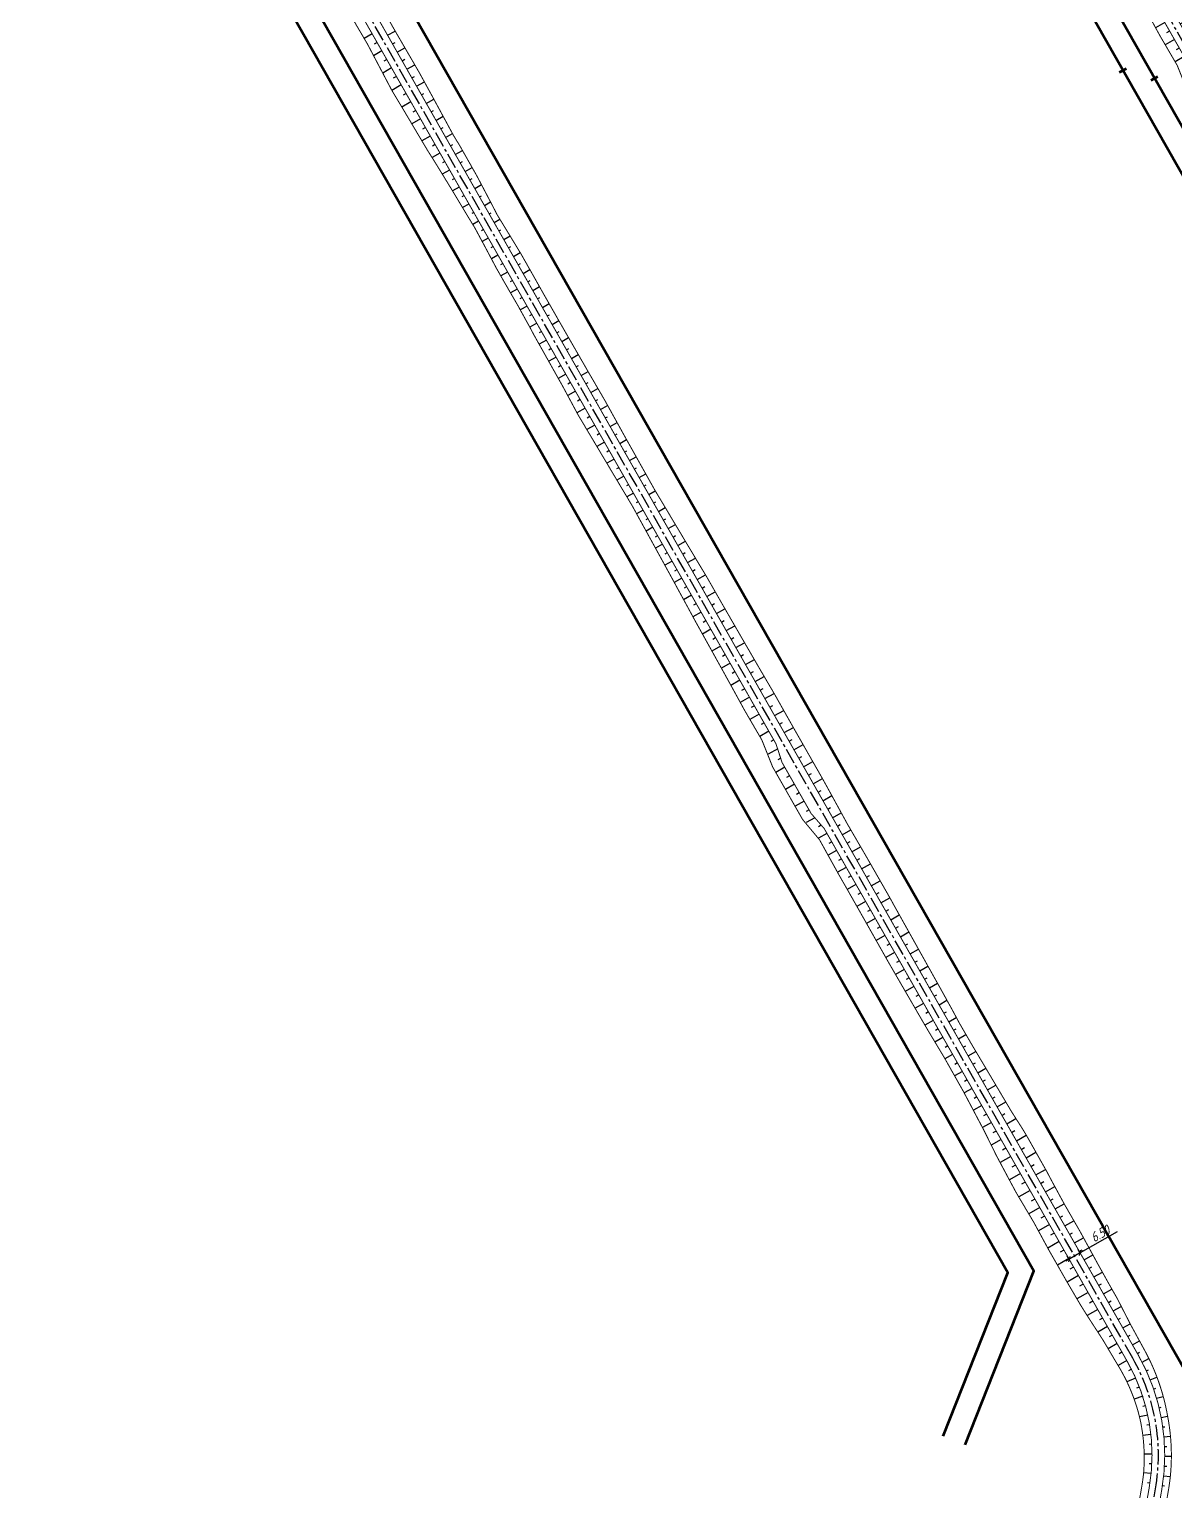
# Model space of a CAD drawing. Extents: x 5370511 to 5386565, y 1010429 to 1053793.
# Drawn here: x 5380268 to 5380853, y 1037676 to 1038423 of the extents above; entities that cross this region are included whole.
import ezdxf

# ---------------------------------------------------------------- set-up
doc = ezdxf.new("R2010")
doc.units = 0
doc.header["$PDMODE"] = 32
doc.header["$PDSIZE"] = 0.3
doc.linetypes.add('CONTI', pattern=[0])
doc.linetypes.add('осевая2', pattern=[12.5, 8, -1.5, 1.5, -1.5])
doc.layers.get('0').update_dxf_attribs({"linetype": 'CONTINUOUS'})
doc.layers.get('DEFPOINTS').update_dxf_attribs({"linetype": 'CONTINUOUS'})
for name, color, linetype in [('АД_ось', 7, 'CONTINUOUS'), ('АД_откосы', 7, 'CONTINUOUS'), ('АД_размеры', 7, 'CONTI')]:
    doc.layers.add(name, color=color, linetype=linetype)
for name, color, linetype, lineweight in [('ГИП_ТРАССА_ВЛ_6', 1, 'CONTINUOUS', 25), ('ГИП_ТРАССА_НЕФТЕПРОВОДА', 6, 'CONTINUOUS', 25), ('ТРАССА_ВЛ', 1, 'CONTINUOUS', 25)]:
    doc.layers.add(name, color=color, linetype=linetype, lineweight=lineweight)
doc.styles.add('ГОСТ', font='gost_ful.shx', dxfattribs={"oblique": 15})
doc.dimstyles.new('Модель М1000-Генплан', dxfattribs={"dimtxt": 1.25, "dimasz": 1, "dimexe": 0.5, "dimexo": 0, "dimgap": 0.5, "dimtad": 1, "dimzin": 0, "dimdsep": 46, "dimtxsty": 'ГОСТ', "dimblk": 'OBLIQUE', "dimcen": 0.09, "dimdle": 0.5, "dimaunit": 1, "dimadec": 0, "dimazin": 0, "dimtfac": 1, "dimtofl": 0, "dimtmove": 1, "dimatfit": 3, "dimldrblk": 'NONE', "dimfxl": 0.18, "dimtfill": 1, "dimtolj": 1, "dimtzin": 0, "dimarcsym": 0})

# ---------------------------------------------------------------- blocks, each defined once
blk = doc.blocks.new('_Oblique')
at = {"color": 0, "linetype": 'ByBlock', "lineweight": -2}
blk.add_line((-0.5, -0.5), (0.5, 0.5), dxfattribs=at)
blk = doc.blocks.new('*D25')
at = {"layer": 'DEFPOINTS', "color": 0, "lineweight": 15, "transparency": 16777216}
for p in [(5381011.4, 1038139.5), (5381011.4, 1038139.5), (5381017.05, 1038142.71)]:
    blk.add_point(p, dxfattribs=at)
at = {"layer": 'АД_размеры', "color": 0, "lineweight": -2, "transparency": 16777216}
for p, q in [((5381036.04, 1038153.49), (5381017.05, 1038142.71)), ((5381017.05, 1038142.71), (5381016.07, 1038144.45)), ((5381018.79, 1038143.7), (5381009.66, 1038138.51)), ((5381011.4, 1038139.5), (5381010.41, 1038141.24))]:
    blk.add_line(p, q, dxfattribs=at)
at = {"layer": 'АД_размеры', "color": 0, "lineweight": -2, "transparency": 16777216, "xscale": 2, "yscale": 2, "zscale": 2, "rotation": 209.5879601369882}
blk.add_blockref('_Oblique', (5381011.4, 1038139.5), dxfattribs=at)
at = {"layer": 'АД_размеры', "color": 0, "lineweight": 15, "transparency": 16777216, "insert": (5381027.28, 1038152.54), "char_height": 5, "attachment_point": 5, "rotation": 29.58796, "style": 'ГОСТ', "bg_fill": 3, "box_fill_scale": 1.1, "bg_fill_color": 256, "bg_fill_true_color": 13158600, "bg_fill_transparency": 0}
blk.add_mtext('\\A1;6.50', dxfattribs=at)
at = {"layer": 'АД_размеры', "color": 0, "lineweight": -2, "transparency": 16777216, "xscale": 2, "yscale": 2, "zscale": 2, "rotation": 29.58796013698822}
blk.add_blockref('_Oblique', (5381017.05, 1038142.71), dxfattribs=at)
blk = doc.blocks.new('_None')
blk = doc.blocks.new('пк_ВЛ')
at = {"layer": 'ТРАССА_ВЛ', "lineweight": 60}
blk.add_lwpolyline([(0, 2), (0, -2)], dxfattribs=at)
blk = doc.blocks.new('ад_откосы')
at = {"layer": 'АД_ось', "color": 253, "linetype": 'осевая2'}
blk.add_lwpolyline([(5381046.193, 1037968.879), (5381055.54, 1038022.081, 0.1745274), (5381043.968, 1038088.833), (5380219.971, 1039537.255, 0.2213697), (5380151.165, 1039586.153), (5379986.681, 1039616.447, -0.0279764), (5379954.082, 1039624.358), (5379892.899, 1039642.884, 0.1153558)], format="xyb", dxfattribs=at)
at = {"layer": 'АД_откосы', "color": 253, "const_width": 0.5}
blk.add_lwpolyline([(5381051.345, 1037979.422), (5381058.741, 1038021.519, 0.1745274), (5381046.793, 1038090.44), (5380222.795, 1039538.862, 0.2213697), (5380151.753, 1039589.349), (5379987.27, 1039619.643, -0.0279764), (5379955.024, 1039627.469), (5379893.841, 1039645.994, 0.1153558)], format="xyb", dxfattribs=at)
at = {"layer": 'АД_откосы', "color": 253}
blk.add_lwpolyline([(5381036.309, 1037931.402, 0.5, 0.5, 0), (5381052.339, 1038022.643, 0.5, 0.5, 0.1745274), (5381041.143, 1038087.226, 0.5, 0.5, 0), (5380886.236, 1038359.554, 0.5, 0.5, 0), (5380879.548, 1038367.253, 0.5, 0.5, 0), (5380864.696, 1038393.319, 0.5, 0.5, 0), (5380861.554, 1038402.919, 0.5, 0.5, 0), (5380515.378, 1039011.448, 0.5, 0.5, 0), (5380508.69, 1039019.146, 0.5, 0.5, 0), (5380493.839, 1039045.212, 0.5, 0.5, 0), (5380490.65, 1039054.905, 0.5, 0.5, 0), (5380268.14, 1039446.043, 0.5, 0.5, 0), (5380261.452, 1039453.742, 0.5, 0.5, 0), (5380246.6, 1039479.807, 0.5, 0.5, 0), (5380243.357, 1039489.574, 0.5, 0.5, 0), (5380217.146, 1039535.647, 0.5, 0.5, 0.2213697), (5380150.576, 1039582.956, 0.5, 0.5, 0), (5379986.092, 1039613.251, 0.5, 0.5, -0.0279764), (5379953.14, 1039621.248, 0.5, 0.5, 0), (5379891.957, 1039639.773, 0.5, 0.5, 0.1153558)], format="xyseb", dxfattribs=at)
at = {"layer": 'АД_откосы', "color": 253, "const_width": 0.5}
for points in [[(5381057.293, 1037993.655), (5381062.121, 1038021.089), (5381062.276, 1038022.004), (5381062.423, 1038022.92), (5381062.562, 1038023.838), (5381062.693, 1038024.756), (5381062.817, 1038025.676), (5381062.933, 1038026.597), (5381063.041, 1038027.519), (5381063.141, 1038028.441), (5381063.23, 1038029.362), (5381063.316, 1038030.335), (5381063.383, 1038031.182), (5381063.443, 1038032.03), (5381063.496, 1038032.878), (5381063.543, 1038033.727), (5381063.582, 1038034.576), (5381063.615, 1038035.426), (5381063.641, 1038036.275), (5381063.661, 1038037.125), (5381063.673, 1038037.975), (5381063.679, 1038038.825), (5381063.678, 1038039.675), (5381063.671, 1038040.525), (5381063.656, 1038041.375), (5381063.635, 1038042.225), (5381063.607, 1038043.074), (5381063.572, 1038043.924), (5381063.531, 1038044.773), (5381063.482, 1038045.621), (5381063.427, 1038046.469), (5381063.365, 1038047.317), (5381063.297, 1038048.165), (5381063.221, 1038049.011), (5381063.139, 1038049.857), (5381063.05, 1038050.703), (5381062.955, 1038051.547), (5381062.852, 1038052.391), (5381062.743, 1038053.234), (5381062.627, 1038054.076), (5381062.505, 1038054.917), (5381062.376, 1038055.758), (5381062.24, 1038056.597), (5381062.097, 1038057.435), (5381061.948, 1038058.271), (5381061.792, 1038059.107), (5381061.628, 1038060.021), (5381061.456, 1038060.933), (5381061.276, 1038061.844), (5381061.089, 1038062.753), (5381060.91, 1038063.604), (5381060.725, 1038064.453), (5381060.533, 1038065.3), (5381060.333, 1038066.146), (5381060.127, 1038066.99), (5381059.914, 1038067.833), (5381059.695, 1038068.673), (5381059.468, 1038069.512), (5381059.235, 1038070.35), (5381058.994, 1038071.185), (5381058.747, 1038072.018), (5381058.493, 1038072.849), (5381058.233, 1038073.678), (5381057.966, 1038074.505), (5381057.692, 1038075.33), (5381057.411, 1038076.152), (5381057.133, 1038076.953), (5381056.849, 1038077.752), (5381056.558, 1038078.549), (5381056.261, 1038079.343), (5381055.958, 1038080.135), (5381055.648, 1038080.924), (5381055.333, 1038081.711), (5381055.011, 1038082.496), (5381054.683, 1038083.278), (5381054.349, 1038084.057), (5381054.009, 1038084.834), (5381053.662, 1038085.608), (5381053.31, 1038086.379), (5381052.951, 1038087.148), (5381052.586, 1038087.913), (5381052.216, 1038088.676), (5381051.839, 1038089.436), (5381051.456, 1038090.192), (5381050.988, 1038091.098), (5381050.512, 1038091.999), (5381049.594, 1038093.701), (5381043.277, 1038105.268), (5381042.837, 1038106.068), (5381035.964, 1038119.487), (5381032.18, 1038126.129), (5381026.173, 1038136.896), (5381017.029, 1038153.633), (5381009.059, 1038167.477), (5381001.679, 1038181.074), (5381001.131, 1038182.161), (5381000.343, 1038183.669), (5380990.326, 1038201.504), (5380989.071, 1038203.64), (5380987.214, 1038206.7), (5380983.049, 1038213.229), (5380982.121, 1038214.662), (5380971.86, 1038231.997), (5380971.11, 1038233.286), (5380961.342, 1038249.713), (5380955.12, 1038260.487), (5380951.712, 1038266.869), (5380945.686, 1038277.754), (5380921.784, 1038320.564), (5380919.875, 1038324.044), (5380912.105, 1038337.653), (5380908.247, 1038344.38), (5380898.09, 1038361.87), (5380886.782, 1038382.513), (5380884.201, 1038387.094), (5380869.284, 1038413.272), (5380860.756, 1038428.403), (5380853.584, 1038440.629), (5380844.122, 1038456.953), (5380834.392, 1038473.807), (5380826.373, 1038487.844), (5380820.911, 1038496.931), (5380799.584, 1038532.652), (5380784.758, 1038559.127), (5380784.126, 1038560.261), (5380774.083, 1038578.402), (5380765.243, 1038593.605), (5380764.122, 1038595.573), (5380750.351, 1038619.519), (5380748.915, 1038622.074), (5380742.159, 1038633.896), (5380737.963, 1038641.361), (5380731.283, 1038653.167), (5380724.449, 1038664.421), (5380719.161, 1038673.068), (5380716.113, 1038678.969), (5380708.623, 1038693.222), (5380700.227, 1038708.048), (5380696.664, 1038713.931), (5380685.609, 1038734.314), (5380679.785, 1038744.914), (5380679.462, 1038745.53), (5380666.316, 1038768.182), (5380654.441, 1038789.21)], [(5381043.805, 1037996.025), (5381048.576, 1038023.447), (5381048.709, 1038024.245), (5381048.836, 1038025.043), (5381048.955, 1038025.842), (5381049.068, 1038026.643), (5381049.174, 1038027.444), (5381049.274, 1038028.246), (5381049.366, 1038029.05), (5381049.451, 1038029.853), (5381049.472, 1038030.084), (5381049.519, 1038030.656), (5381049.581, 1038031.505), (5381049.631, 1038032.266), (5381049.674, 1038033.028), (5381049.712, 1038033.791), (5381049.743, 1038034.553), (5381049.768, 1038035.316), (5381049.786, 1038036.079), (5381049.799, 1038036.843), (5381049.805, 1038037.606), (5381049.805, 1038038.369), (5381049.798, 1038039.132), (5381049.786, 1038039.896), (5381049.767, 1038040.659), (5381049.742, 1038041.422), (5381049.71, 1038042.184), (5381049.673, 1038042.947), (5381049.629, 1038043.709), (5381049.578, 1038044.47), (5381049.522, 1038045.232), (5381049.459, 1038045.992), (5381049.39, 1038046.753), (5381049.315, 1038047.507), (5381049.234, 1038048.261), (5381049.146, 1038049.014), (5381049.053, 1038049.767), (5381048.953, 1038050.519), (5381048.847, 1038051.269), (5381048.736, 1038052.019), (5381048.618, 1038052.769), (5381048.493, 1038053.517), (5381048.363, 1038054.264), (5381048.227, 1038055.01), (5381048.085, 1038055.755), (5381047.937, 1038056.498), (5381047.766, 1038057.285), (5381047.588, 1038058.07), (5381047.403, 1038058.854), (5381047.211, 1038059.636), (5381047.023, 1038060.363), (5381046.828, 1038061.088), (5381046.628, 1038061.812), (5381046.421, 1038062.534), (5381046.209, 1038063.254), (5381045.991, 1038063.973), (5381045.767, 1038064.69), (5381045.537, 1038065.405), (5381045.301, 1038066.118), (5381045.06, 1038066.829), (5381044.813, 1038067.538), (5381044.56, 1038068.245), (5381044.301, 1038068.95), (5381044.037, 1038069.653), (5381043.767, 1038070.354), (5381043.491, 1038071.052), (5381043.22, 1038071.728), (5381042.943, 1038072.402), (5381042.662, 1038073.073), (5381042.375, 1038073.742), (5381042.083, 1038074.409), (5381041.785, 1038075.073), (5381041.483, 1038075.735), (5381041.175, 1038076.395), (5381040.862, 1038077.052), (5381040.544, 1038077.707), (5381040.22, 1038078.359), (5381039.892, 1038079.009), (5381039.558, 1038079.656), (5381039.219, 1038080.3), (5381038.875, 1038080.942), (5381038.527, 1038081.581), (5381038.173, 1038082.217), (5381037.814, 1038082.85), (5381037.377, 1038083.605), (5381036.933, 1038084.355), (5381035.973, 1038085.953), (5381028.792, 1038098.078), (5381020.597, 1038110.744), (5381017.433, 1038115.81), (5381016.569, 1038117.248), (5381010.337, 1038127.887), (5381000.894, 1038144.454), (5381000.556, 1038145.089), (5380993.271, 1038158.496), (5380985.37, 1038171.797), (5380983.919, 1038174.326), (5380974.281, 1038192.376), (5380968.158, 1038204.757), (5380967.379, 1038206.276), (5380957.978, 1038224.1), (5380957.27, 1038225.412), (5380947.877, 1038242.052), (5380941.479, 1038252.727), (5380937.785, 1038258.946), (5380922.162, 1038285.904), (5380918.804, 1038291.73), (5380905.247, 1038315.723), (5380897.516, 1038329.353), (5380895.736, 1038332.448), (5380893.664, 1038336.083), (5380883.868, 1038353.779), (5380875.199, 1038364.171), (5380859.822, 1038391.159), (5380854.384, 1038404.796), (5380845.637, 1038419.802), (5380838.834, 1038432.238), (5380829.69, 1038448.743), (5380820.237, 1038465.754), (5380817.525, 1038470.766), (5380807.452, 1038489.274), (5380788.07, 1038524.57), (5380787.381, 1038525.71), (5380771.844, 1038551.78), (5380771.188, 1038552.9), (5380760.574, 1038570.717), (5380752.239, 1038586.207), (5380751.119, 1038588.175), (5380737.606, 1038612.269), (5380736.254, 1038614.872), (5380729.678, 1038626.796), (5380725.382, 1038634.203), (5380722.047, 1038639.994), (5380718.647, 1038645.979), (5380712.468, 1038657.605), (5380707.66, 1038666.525), (5380704.203, 1038672.194), (5380695.921, 1038685.996), (5380687.019, 1038700.533), (5380683.342, 1038706.353), (5380671.518, 1038726.298), (5380665.295, 1038736.671), (5380664.976, 1038737.289), (5380652.767, 1038760.475), (5380640.548, 1038781.306)]]:
    blk.add_lwpolyline(points, dxfattribs=at)
at = {"layer": 'АД_откосы', "color": 253}
for points in [[(5380655.206, 1038765.623), (5380651.113, 1038763.295)], [(5380663.078, 1038764.933), (5380666.93, 1038767.124)], [(5380660.151, 1038756.932), (5380655.905, 1038754.516)], [(5380657.679, 1038761.278), (5380656.263, 1038760.472)], [(5380665.55, 1038760.587), (5380666.859, 1038761.332)], [(5380668.023, 1038756.241), (5380671.949, 1038758.475)], [(5380662.624, 1038752.586), (5380661.114, 1038751.727)], [(5380670.495, 1038751.895), (5380671.829, 1038752.654)], [(5380672.968, 1038747.549), (5380676.969, 1038749.825)], [(5380665.096, 1038748.24), (5380660.566, 1038745.663)], [(5380667.568, 1038743.894), (5380665.963, 1038742.98)], [(5380675.44, 1038743.203), (5380676.761, 1038743.955)], [(5380670.041, 1038739.548), (5380665.224, 1038736.808)], [(5380672.513, 1038735.202), (5380670.972, 1038734.325)], [(5380677.912, 1038738.857), (5380681.874, 1038741.111)], [(5380680.385, 1038734.511), (5380681.659, 1038735.236)], [(5380674.986, 1038730.856), (5380670.362, 1038728.225)], [(5380682.857, 1038730.165), (5380686.679, 1038732.34)], [(5380679.93, 1038722.164), (5380675.472, 1038719.628)], [(5380677.458, 1038726.51), (5380675.972, 1038725.665)], [(5380685.33, 1038725.819), (5380686.545, 1038726.511)], [(5380687.802, 1038721.474), (5380691.448, 1038723.548)], [(5380684.875, 1038713.472), (5380680.573, 1038711.025)], [(5380682.403, 1038717.818), (5380680.969, 1038717.002)], [(5380690.274, 1038717.128), (5380691.431, 1038717.786)], [(5380692.747, 1038712.782), (5380696.216, 1038714.756)], [(5380689.82, 1038704.78), (5380685.786, 1038702.485)], [(5380687.347, 1038709.126), (5380686.003, 1038708.361)], [(5380695.219, 1038708.436), (5380696.423, 1038709.121)], [(5380697.691, 1038704.09), (5380701.304, 1038706.145)], [(5380692.292, 1038700.434), (5380691.05, 1038699.728)], [(5380700.164, 1038699.744), (5380701.363, 1038700.426)], [(5380702.636, 1038695.398), (5380706.232, 1038697.444)], [(5380694.765, 1038696.088), (5380691.039, 1038693.969)], [(5380697.237, 1038691.742), (5380696.087, 1038691.088)], [(5380705.109, 1038691.052), (5380706.255, 1038691.704)], [(5380699.709, 1038687.396), (5380696.258, 1038685.433)], [(5380702.182, 1038683.05), (5380701.099, 1038682.434)], [(5380707.581, 1038686.706), (5380711.019, 1038688.662)], [(5380710.053, 1038682.36), (5380711.103, 1038682.957)], [(5380704.654, 1038678.704), (5380701.405, 1038676.856)], [(5380707.126, 1038674.358), (5380706.12, 1038673.786)], [(5380712.526, 1038678.014), (5380715.674, 1038679.805)], [(5380709.599, 1038670.012), (5380706.581, 1038668.295)], [(5380714.998, 1038673.668), (5380715.983, 1038674.228)], [(5380717.47, 1038669.322), (5380720.424, 1038671.003)], [(5380712.071, 1038665.666), (5380711.031, 1038665.075)], [(5380714.544, 1038661.321), (5380711.422, 1038659.545)], [(5380719.943, 1038664.976), (5380721.017, 1038665.587)], [(5380722.415, 1038660.63), (5380725.638, 1038662.463)], [(5380717.016, 1038656.975), (5380715.896, 1038656.337)], [(5380719.488, 1038652.629), (5380716.129, 1038650.717)], [(5380724.888, 1038656.284), (5380726.044, 1038656.942)], [(5380727.36, 1038651.938), (5380730.83, 1038653.912)], [(5380721.961, 1038648.283), (5380720.795, 1038647.62)], [(5380729.832, 1038647.592), (5380730.99, 1038648.251)], [(5380732.305, 1038643.246), (5380735.778, 1038645.222)], [(5380724.433, 1038643.937), (5380720.937, 1038641.948)], [(5380726.905, 1038639.591), (5380725.753, 1038638.935)], [(5380734.777, 1038638.9), (5380735.924, 1038639.553)], [(5380729.378, 1038635.245), (5380725.919, 1038633.277)], [(5380731.85, 1038630.899), (5380730.706, 1038630.248)], [(5380737.25, 1038634.554), (5380740.689, 1038636.511)], [(5380739.722, 1038630.208), (5380740.868, 1038630.86)], [(5380734.323, 1038626.553), (5380730.889, 1038624.599)], [(5380736.795, 1038622.207), (5380735.612, 1038621.534)], [(5380742.194, 1038625.863), (5380745.632, 1038627.818)], [(5380744.667, 1038621.517), (5380745.813, 1038622.168)], [(5380739.267, 1038617.861), (5380735.719, 1038615.842)], [(5380747.139, 1038617.171), (5380750.577, 1038619.126)], [(5380741.74, 1038613.515), (5380740.51, 1038612.815)], [(5380744.212, 1038609.169), (5380740.522, 1038607.07)], [(5380749.611, 1038612.825), (5380750.771, 1038613.484)], [(5380752.084, 1038608.479), (5380755.562, 1038610.457)], [(5380749.157, 1038600.477), (5380745.414, 1038598.348)], [(5380746.685, 1038604.823), (5380745.437, 1038604.113)], [(5380754.556, 1038604.133), (5380755.729, 1038604.8)], [(5380757.029, 1038599.787), (5380760.548, 1038601.789)], [(5380751.629, 1038596.131), (5380750.364, 1038595.411)], [(5380759.501, 1038595.441), (5380760.686, 1038596.115)], [(5380761.973, 1038591.095), (5380765.527, 1038593.116)], [(5380754.102, 1038591.785), (5380750.306, 1038589.626)], [(5380756.574, 1038587.439), (5380755.264, 1038586.694)], [(5380764.446, 1038586.749), (5380765.658, 1038587.438)], [(5380759.046, 1038583.093), (5380755.117, 1038580.858)], [(5380761.519, 1038578.747), (5380760.141, 1038577.963)], [(5380766.918, 1038582.403), (5380770.554, 1038584.471)], [(5380769.391, 1038578.057), (5380770.612, 1038578.752)], [(5380763.991, 1038574.401), (5380759.857, 1038572.049)], [(5380766.464, 1038570.055), (5380765.124, 1038569.294)], [(5380771.863, 1038573.711), (5380775.526, 1038575.795)], [(5380774.335, 1038569.365), (5380775.523, 1038570.041)], [(5380768.936, 1038565.71), (5380764.919, 1038563.424)], [(5380776.808, 1038565.019), (5380780.37, 1038567.046)], [(5380773.881, 1038557.018), (5380770.038, 1038554.831)], [(5380771.408, 1038561.364), (5380770.127, 1038560.635)], [(5380779.28, 1038560.673), (5380780.436, 1038561.331)], [(5380781.752, 1038556.327), (5380785.221, 1038558.301)], [(5380776.353, 1038552.672), (5380775.128, 1038551.974)], [(5380778.826, 1038548.326), (5380775.149, 1038546.234)], [(5380784.225, 1038551.981), (5380785.361, 1038552.628)], [(5380786.697, 1038547.635), (5380790.107, 1038549.575)], [(5380781.298, 1038543.98), (5380780.131, 1038543.316)], [(5380789.17, 1038543.289), (5380790.287, 1038543.925)], [(5380791.642, 1038538.943), (5380794.993, 1038540.85)], [(5380783.77, 1038539.634), (5380780.27, 1038537.642)], [(5380786.243, 1038535.288), (5380785.134, 1038534.657)], [(5380794.114, 1038534.598), (5380795.217, 1038535.225)], [(5380788.715, 1038530.942), (5380785.39, 1038529.05)], [(5380791.187, 1038526.596), (5380790.091, 1038525.972)], [(5380796.587, 1038530.252), (5380799.894, 1038532.133)], [(5380799.059, 1038525.906), (5380800.222, 1038526.567)], [(5380793.66, 1038522.25), (5380790.371, 1038520.379)], [(5380796.132, 1038517.904), (5380794.992, 1038517.256)], [(5380801.532, 1038521.56), (5380805.021, 1038523.545)], [(5380804.004, 1038517.214), (5380805.228, 1038517.91)], [(5380798.605, 1038513.558), (5380795.185, 1038511.613)], [(5380806.476, 1038512.868), (5380810.149, 1038514.957)], [(5380801.077, 1038509.212), (5380799.894, 1038508.539)], [(5380803.549, 1038504.866), (5380799.999, 1038502.847)], [(5380808.949, 1038508.522), (5380810.234, 1038509.253)], [(5380811.421, 1038504.176), (5380815.276, 1038506.369)], [(5380806.022, 1038500.52), (5380804.795, 1038499.822)], [(5380808.494, 1038496.174), (5380804.813, 1038494.08)], [(5380813.893, 1038499.83), (5380815.239, 1038500.595)], [(5380816.366, 1038495.484), (5380820.403, 1038497.781)], [(5380810.966, 1038491.828), (5380809.691, 1038491.103)], [(5380818.838, 1038491.138), (5380820.253, 1038491.943)], [(5380821.311, 1038486.792), (5380825.554, 1038489.206)], [(5380813.439, 1038487.482), (5380809.612, 1038485.305)], [(5380815.911, 1038483.136), (5380814.581, 1038482.38)], [(5380823.783, 1038482.446), (5380825.213, 1038483.259)], [(5380826.255, 1038478.1), (5380830.545, 1038480.54)], [(5380818.384, 1038478.79), (5380814.393, 1038476.52)], [(5380820.856, 1038474.444), (5380819.469, 1038473.655)], [(5380828.728, 1038473.754), (5380830.166, 1038474.572)], [(5380823.328, 1038470.098), (5380819.167, 1038467.731)], [(5380825.801, 1038465.753), (5380824.377, 1038464.943)], [(5380831.2, 1038469.408), (5380835.514, 1038471.862)], [(5380833.673, 1038465.062), (5380835.129, 1038465.891)], [(5380828.273, 1038461.407), (5380824.003, 1038458.977)], [(5380836.145, 1038460.716), (5380840.514, 1038463.202)], [(5380833.218, 1038452.715), (5380828.861, 1038450.236)], [(5380830.746, 1038457.061), (5380829.293, 1038456.234)], [(5380838.617, 1038456.37), (5380840.094, 1038457.21)], [(5380841.09, 1038452.024), (5380845.519, 1038454.544)], [(5380838.163, 1038444.023), (5380833.709, 1038441.489)], [(5380835.69, 1038448.369), (5380834.206, 1038447.524)], [(5380843.562, 1038447.678), (5380845.062, 1038448.532)], [(5380846.034, 1038443.332), (5380850.533, 1038445.892)], [(5380843.107, 1038435.331), (5380838.556, 1038432.741)], [(5380840.635, 1038439.677), (5380839.118, 1038438.814)], [(5380848.507, 1038438.986), (5380850.036, 1038439.856)], [(5380850.979, 1038434.641), (5380855.566, 1038437.25)], [(5380845.58, 1038430.985), (5380844.015, 1038430.095)], [(5380853.452, 1038430.295), (5380855.019, 1038431.186)], [(5380855.924, 1038425.949), (5380860.627, 1038428.624)], [(5380848.052, 1038426.639), (5380843.358, 1038423.968)], [(5380850.525, 1038422.293), (5380848.953, 1038421.399)], [(5380858.396, 1038421.603), (5380859.954, 1038422.489)], [(5380852.997, 1038417.947), (5380848.282, 1038415.265)], [(5380855.469, 1038413.601), (5380853.928, 1038412.724)], [(5380860.869, 1038417.257), (5380865.54, 1038419.914)], [(5380863.341, 1038412.911), (5380864.89, 1038413.792)], [(5380857.942, 1038409.255), (5380853.318, 1038406.625)], [(5380865.813, 1038408.565), (5380870.46, 1038411.208)], [(5380862.47, 1038400.368), (5380857.642, 1038397.579)], [(5380860.414, 1038404.909), (5380858.879, 1038404.036)], [(5380868.286, 1038404.219), (5380869.837, 1038405.101)], [(5380870.758, 1038399.873), (5380875.411, 1038402.52)], [(5380866.089, 1038390.88), (5380861.481, 1038388.259)], [(5380864.12, 1038395.512), (5380862.584, 1038394.638)], [(5380873.231, 1038395.527), (5380874.783, 1038396.41)], [(5380875.703, 1038391.181), (5380880.362, 1038393.831)], [(5380868.562, 1038386.534), (5380867.025, 1038385.66)], [(5380878.175, 1038386.835), (5380879.727, 1038387.718)], [(5380880.648, 1038382.489), (5380885.303, 1038385.138)], [(5380871.043, 1038382.193), (5380866.432, 1038379.57)], [(5380873.515, 1038377.847), (5380872.002, 1038376.987)], [(5380883.12, 1038378.143), (5380884.636, 1038379.005)], [(5380885.593, 1038373.797), (5380890.14, 1038376.384)], [(5380875.988, 1038373.501), (5380871.449, 1038370.919)], [(5380878.493, 1038369.175), (5380877.025, 1038368.339)], [(5380888.065, 1038369.451), (5380889.534, 1038370.287)], [(5380881.426, 1038365.091), (5380877.022, 1038362.585)], [(5380884.755, 1038361.232), (5380883.332, 1038360.422)], [(5380890.537, 1038365.105), (5380894.945, 1038367.612)], [(5380893.01, 1038360.759), (5380894.457, 1038361.583)], [(5380887.61, 1038357.104), (5380883.341, 1038354.675)], [(5380895.482, 1038356.413), (5380899.824, 1038358.884)], [(5380892.555, 1038348.412), (5380888.208, 1038345.939)], [(5380890.083, 1038352.758), (5380888.634, 1038351.933)], [(5380897.954, 1038352.067), (5380899.428, 1038352.905)], [(5380900.427, 1038347.721), (5380904.846, 1038350.236)], [(5380897.5, 1038339.72), (5380893.052, 1038337.189)], [(5380895.027, 1038344.066), (5380893.545, 1038343.222)], [(5380902.899, 1038343.375), (5380904.393, 1038344.225)], [(5380905.372, 1038339.03), (5380909.853, 1038341.579)], [(5380902.445, 1038331.028), (5380898, 1038328.499)], [(5380899.972, 1038335.374), (5380898.491, 1038334.531)], [(5380907.844, 1038334.684), (5380909.345, 1038335.537)], [(5380910.316, 1038330.338), (5380914.819, 1038332.899)], [(5380904.917, 1038326.682), (5380903.432, 1038325.837)], [(5380912.789, 1038325.992), (5380914.294, 1038326.848)], [(5380915.261, 1038321.646), (5380919.777, 1038324.215)], [(5380907.389, 1038322.336), (5380902.934, 1038319.801)], [(5380909.862, 1038317.99), (5380908.37, 1038317.142)], [(5380917.734, 1038317.3), (5380919.208, 1038318.138)], [(5380912.334, 1038313.644), (5380907.86, 1038311.099)], [(5380914.806, 1038309.298), (5380913.307, 1038308.445)], [(5380920.206, 1038312.954), (5380924.629, 1038315.47)], [(5380922.678, 1038308.608), (5380924.129, 1038309.433)], [(5380917.279, 1038304.952), (5380912.779, 1038302.392)], [(5380925.151, 1038304.262), (5380929.504, 1038306.738)], [(5380922.224, 1038296.26), (5380917.699, 1038293.686)], [(5380919.751, 1038300.606), (5380918.243, 1038299.748)], [(5380927.623, 1038299.916), (5380929.051, 1038300.728)], [(5380930.095, 1038295.57), (5380934.379, 1038298.007)], [(5380927.168, 1038287.568), (5380922.678, 1038285.014)], [(5380924.696, 1038291.914), (5380923.199, 1038291.063)], [(5380932.568, 1038291.224), (5380933.972, 1038292.023)], [(5380935.04, 1038286.878), (5380939.254, 1038289.275)], [(5380932.113, 1038278.876), (5380927.692, 1038276.362)], [(5380929.641, 1038283.222), (5380928.167, 1038282.384)], [(5380937.513, 1038282.532), (5380938.894, 1038283.318)], [(5380939.985, 1038278.186), (5380944.129, 1038280.544)], [(5380934.586, 1038274.53), (5380933.135, 1038273.705)], [(5380942.457, 1038273.84), (5380943.808, 1038274.609)], [(5380944.93, 1038269.494), (5380948.983, 1038271.8)], [(5380937.058, 1038270.185), (5380932.707, 1038267.709)], [(5380939.53, 1038265.839), (5380938.103, 1038265.027)], [(5380947.402, 1038265.148), (5380948.7, 1038265.887)], [(5380942.003, 1038261.493), (5380937.721, 1038259.057)], [(5380944.475, 1038257.147), (5380943.105, 1038256.367)], [(5380949.875, 1038260.802), (5380953.768, 1038263.018)], [(5380952.347, 1038256.456), (5380953.636, 1038257.19)], [(5380946.947, 1038252.801), (5380942.836, 1038250.462)], [(5380954.819, 1038252.11), (5380958.687, 1038254.311)], [(5380957.292, 1038247.764), (5380958.617, 1038248.518)], [(5380951.892, 1038244.109), (5380947.974, 1038241.88)], [(5380949.42, 1038248.455), (5380948.114, 1038247.712)], [(5380959.764, 1038243.419), (5380963.74, 1038245.68)], [(5380956.837, 1038235.417), (5380952.89, 1038233.171)], [(5380954.365, 1038239.763), (5380953.049, 1038239.014)], [(5380962.236, 1038239.073), (5380963.617, 1038239.858)], [(5380964.709, 1038234.727), (5380968.852, 1038237.083)], [(5380961.782, 1038226.725), (5380957.788, 1038224.453)], [(5380959.309, 1038231.071), (5380957.978, 1038230.313)], [(5380967.181, 1038230.381), (5380968.611, 1038231.194)], [(5380969.654, 1038226.035), (5380973.944, 1038228.476)], [(5380964.254, 1038222.379), (5380962.831, 1038221.57)], [(5380972.126, 1038221.689), (5380973.606, 1038222.531)], [(5380974.598, 1038217.343), (5380979.039, 1038219.869)], [(5380966.726, 1038218.033), (5380962.459, 1038215.605)], [(5380969.199, 1038213.687), (5380967.684, 1038212.825)], [(5380977.071, 1038212.997), (5380978.642, 1038213.891)], [(5380979.543, 1038208.651), (5380984.258, 1038211.333)], [(5380971.671, 1038209.341), (5380967.126, 1038206.756)], [(5380974.144, 1038204.995), (5380972.472, 1038204.044)], [(5380982.016, 1038204.305), (5380983.701, 1038205.264)], [(5380976.616, 1038200.649), (5380971.601, 1038197.796)], [(5380979.088, 1038196.303), (5380977.284, 1038195.277)], [(5380984.488, 1038199.959), (5380989.544, 1038202.835)], [(5380986.96, 1038195.613), (5380988.638, 1038196.568)], [(5380981.561, 1038191.957), (5380976.149, 1038188.878)], [(5380989.433, 1038191.267), (5380994.467, 1038194.131)], [(5380986.506, 1038183.265), (5380980.86, 1038180.054)], [(5380984.033, 1038187.611), (5380982.151, 1038186.541)], [(5380991.905, 1038186.921), (5380993.567, 1038187.867)], [(5380994.377, 1038182.575), (5380999.364, 1038185.412)], [(5380991.45, 1038174.573), (5380985.673, 1038171.287)], [(5380988.978, 1038178.919), (5380987.052, 1038177.824)], [(5380996.85, 1038178.229), (5380998.444, 1038179.136)], [(5380999.322, 1038173.883), (5381004.105, 1038176.604)], [(5380993.923, 1038170.228), (5380992.051, 1038169.163)], [(5381001.795, 1038169.537), (5381003.331, 1038170.411)], [(5381004.267, 1038165.191), (5381008.877, 1038167.814)], [(5380996.395, 1038165.882), (5380990.781, 1038162.688)], [(5380998.867, 1038161.536), (5380996.994, 1038160.47)], [(5381006.739, 1038160.845), (5381008.288, 1038161.726)], [(5381009.212, 1038156.499), (5381013.857, 1038159.142)], [(5381001.34, 1038157.19), (5380995.719, 1038153.992)], [(5381003.812, 1038152.844), (5381001.882, 1038151.746)], [(5381011.684, 1038152.154), (5381013.224, 1038153.029)], [(5381006.285, 1038148.498), (5381000.494, 1038145.203)], [(5381008.757, 1038144.152), (5381006.822, 1038143.051)], [(5381014.157, 1038147.808), (5381018.776, 1038150.435)], [(5381016.629, 1038143.462), (5381018.119, 1038144.309)], [(5381011.229, 1038139.806), (5381005.425, 1038136.504)], [(5381019.101, 1038139.116), (5381023.571, 1038141.658)], [(5381016.174, 1038131.114), (5381010.378, 1038127.817)], [(5381013.702, 1038135.46), (5381011.77, 1038134.361)], [(5381021.574, 1038134.77), (5381023.025, 1038135.596)], [(5381024.046, 1038130.424), (5381028.401, 1038132.901)], [(5381021.119, 1038122.422), (5381015.433, 1038119.187)], [(5381018.646, 1038126.768), (5381016.751, 1038125.69)], [(5381026.518, 1038126.078), (5381027.952, 1038126.893)], [(5381028.991, 1038121.732), (5381033.291, 1038124.178)], [(5381023.591, 1038118.076), (5381021.789, 1038117.051)], [(5381031.463, 1038117.386), (5381032.839, 1038118.169)], [(5381033.936, 1038113.04), (5381038.063, 1038115.388)], [(5381026.064, 1038113.73), (5381020.656, 1038110.654)], [(5381028.536, 1038109.384), (5381026.899, 1038108.453)], [(5381036.408, 1038108.694), (5381037.657, 1038109.404)], [(5381031.008, 1038105.038), (5381026.097, 1038102.244)], [(5381033.481, 1038100.692), (5381031.951, 1038099.822)], [(5381038.88, 1038104.348), (5381042.626, 1038106.479)], [(5381041.352, 1038100.002), (5381042.548, 1038100.682)], [(5381035.953, 1038096.346), (5381031.364, 1038093.735)], [(5381038.426, 1038092), (5381036.948, 1038091.16)], [(5381043.825, 1038095.656), (5381047.412, 1038097.696)], [(5381046.297, 1038091.31), (5381047.434, 1038091.957)], [(5381040.898, 1038087.654), (5381036.466, 1038085.133)], [(5381048.702, 1038086.927), (5381052.187, 1038088.734)], [(5381045.43, 1038078.745), (5381040.996, 1038076.771)], [(5381043.279, 1038083.258), (5381041.837, 1038082.525)], [(5381050.895, 1038082.434), (5381052.018, 1038082.949)], [(5381052.869, 1038077.84), (5381056.307, 1038079.22)], [(5381049.018, 1038069.416), (5381044.652, 1038067.99)], [(5381047.344, 1038074.127), (5381045.915, 1038073.577)], [(5381054.618, 1038073.157), (5381055.723, 1038073.539)], [(5381056.138, 1038068.394), (5381059.504, 1038069.379)], [(5381050.447, 1038064.625), (5381049.056, 1038064.249)], [(5381057.426, 1038063.563), (5381058.508, 1038063.824)], [(5381051.626, 1038059.766), (5381047.402, 1038058.856)], [(5381052.552, 1038054.854), (5381051.185, 1038054.632)], [(5381058.479, 1038058.676), (5381061.758, 1038059.3)], [(5381053.224, 1038049.9), (5381049.093, 1038049.448)], [(5381059.293, 1038053.743), (5381060.402, 1038053.899)], [(5381059.869, 1038048.777), (5381063.215, 1038049.083)], [(5381053.796, 1038039.92), (5381049.786, 1038039.898)], [(5381053.639, 1038044.917), (5381052.304, 1038044.841)], [(5381060.203, 1038043.789), (5381061.33, 1038043.837)], [(5381053.695, 1038034.922), (5381052.408, 1038034.981)], [(5381060.146, 1038033.793), (5381061.28, 1038033.731)], [(5381060.296, 1038038.79), (5381063.679, 1038038.771)], [(5381053.335, 1038029.935), (5381049.491, 1038030.312)], [(5381052.719, 1038024.974), (5381051.453, 1038025.165)], [(5381059.755, 1038028.808), (5381063.143, 1038028.46)], [(5381059.123, 1038023.849), (5381060.244, 1038023.679)]]:
    blk.add_lwpolyline(points, dxfattribs=at)
at = {"layer": 'АД_размеры', "color": 253, "lineweight": 15}
dim = blk.add_linear_dim(base=(5381011.4, 1038139.503), p1=(5381017.055, 1038142.713), p2=(5381011.4, 1038139.503), angle=209.58796, dimstyle='Модель М1000-Генплан', override={"dimtxt": 5, "dimasz": 2, "dimexe": 2, "dimgap": 1, "dimdle": 2, "dimtfill": 1}, dxfattribs=at)
dim.commit()
dim.dimension.update_dxf_attribs({"geometry": '*D25', "text_midpoint": (5381030.241, 1038147.327), "dimtype": 161})

msp = doc.modelspace()

# ---------------------------------------------------------------- block references
at = {"layer": 'АД_откосы', "color": 253}
msp.add_blockref('ад_откосы', (0, 0), dxfattribs=at)

# ---------------------------------------------------------------- next in the draw order: linework, layer by layer
at = {"layer": 'ГИП_ТРАССА_ВЛ_6', "color": 253, "lineweight": 60}
for points in [[(5380958.254, 1038044.709), (5380993.422, 1038133.441), (5380993.422, 1038133.441), (5380182.961, 1039557.93), (5379796.607, 1039608.903), (5379400.894, 1039702.091), (5378850.148, 1039849.249), (5377925.517, 1040078.196), (5377014.253, 1040367.216), (5375398.983, 1040195.445), (5375392.587, 1040255.583)], [(5380947.098, 1038049.13), (5380980.145, 1038132.51), (5380175.48, 1039546.813), (5379794.442, 1039597.084), (5379397.969, 1039690.452), (5378847.156, 1039837.627), (5377922.258, 1040066.64), (5377013.021, 1040355.017), (5375388.319, 1040182.244), (5375380.655, 1040254.315)]]:
    msp.add_lwpolyline(points, dxfattribs=at)

# ---------------------------------------------------------------- next in the draw order: block references
at = {"layer": 'ГИП_ТРАССА_ВЛ_6', "color": 253, "rotation": 119.6376264400443}
for p in [(5380826.693, 1038402.222), (5380842.816, 1038398.149)]:
    msp.add_blockref('пк_ВЛ', p, dxfattribs=at)

# ---------------------------------------------------------------- next in the draw order: block references
at = {"layer": 'АД_откосы', "color": 253}
msp.add_blockref('ад_откосы', (-212.264, -344.806), dxfattribs=at)

# ---------------------------------------------------------------- next in the draw order: linework, layer by layer
at = {"layer": 'ГИП_ТРАССА_ВЛ_6', "color": 253, "lineweight": 60}
for points in [[(5380745.989, 1037699.902), (5380781.157, 1037788.635), (5380781.157, 1037788.635), (5379970.697, 1039213.124), (5379584.343, 1039264.096), (5379188.629, 1039357.285), (5378637.883, 1039504.443), (5377713.253, 1039733.389), (5376801.988, 1040022.409), (5375186.718, 1039850.639), (5375180.323, 1039910.777)], [(5380734.834, 1037704.324), (5380767.88, 1037787.704), (5379963.216, 1039202.007), (5379582.177, 1039252.278), (5379185.704, 1039345.646), (5378634.892, 1039492.821), (5377709.993, 1039721.834), (5376800.757, 1040010.211), (5375176.054, 1039837.437), (5375168.39, 1039909.508)]]:
    msp.add_lwpolyline(points, dxfattribs=at)
at = {"layer": 'ГИП_ТРАССА_НЕФТЕПРОВОДА', "color": 253, "lineweight": 60, "flags": 128}
msp.add_lwpolyline([(5380863.289, 1037676.789), (5380870.486, 1037716.307), (5379997.536, 1039250.881), (5379685.66, 1039322.951), (5379399.514, 1039350.163), (5378648.352, 1039545.117), (5378076.279, 1039686.767), (5377988.416, 1039724.618), (5377914.574, 1039726.807), (5376806.304, 1040065.101), (5375859.358, 1039964.662), (5375744.393, 1040036.744), (5375687.788, 1039946.464), (5375581.803, 1039949.293), (5375480.362, 1039924.463), (5375139.214, 1039888.29)], dxfattribs=at)

doc.saveas('drawing.dxf')
